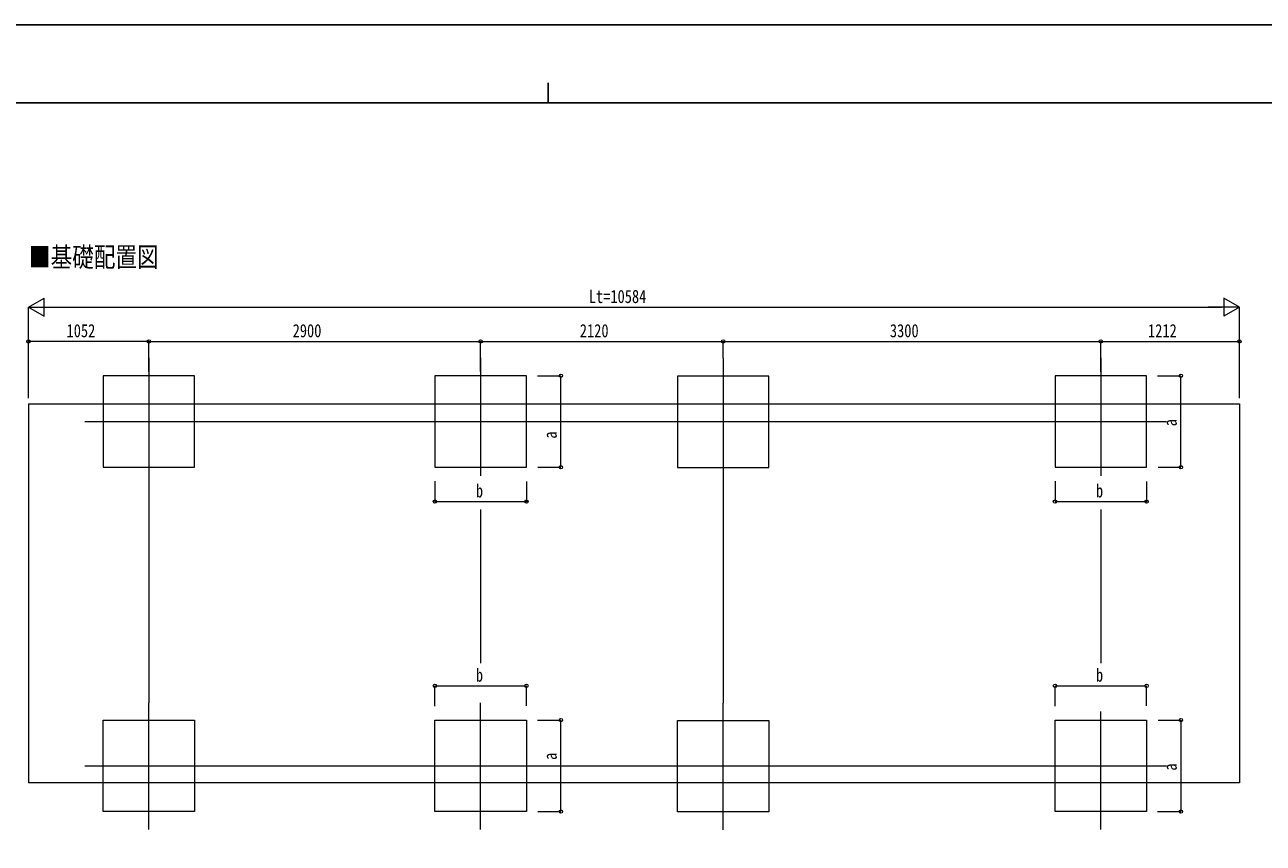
# Model space of a CAD drawing. Units: millimetres, scale not verified. Extents: x -14718 to 14718, y -10395 to 10395.
# Drawn here: x -4592 to 6233, y 3239 to 10395 of the extents above; entities that cross this region are included whole.
import ezdxf
from ezdxf.enums import TextEntityAlignment as Align

# ---------------------------------------------------------------- set-up
doc = ezdxf.new("R2010")
doc.units = ezdxf.units.MM
doc.header["$LTSCALE"] = 40
doc.layers.add('0-2_USER1', color=92, linetype='Continuous')
doc.layers.add('0-7_YKK_ZWAK', color=134, linetype='Continuous')
for name, color, linetype, lineweight in [('0-3_YKK_12', 40, 'Continuous', 18), ('0-5_YKK_A1', 120, 'Continuous', 18), ('0-6_YKK_D', 200, 'Continuous', 18)]:
    doc.layers.add(name, color=color, linetype=linetype, lineweight=lineweight)
doc.styles.add('ＭＳ ゴシック', font='')
doc.styles.get('ＭＳ ゴシック').set_extended_font_data('MS Gothic')

msp = doc.modelspace()

# ---------------------------------------------------------------- linework, layer by layer
at = {"layer": '0-3_YKK_12'}
for p, q in [((-3507.24, 7482.67), (-3507.24, 6376.02)), ((-607.24, 7482.67), (-607.24, 6451.02)), ((1512.76, 7479.74), (1512.76, 6373.08)), ((4812.75, 7482.67), (4812.75, 6451.02)), ((-4065.91, 6926.41), (5387, 6926.41)), ((-3507.24, 3359.24), (-3507.24, 4465.89)), ((-607.24, 3359.24), (-607.24, 4465.89)), ((1512.76, 3356.3), (1512.76, 4462.95)), ((4812.75, 3359.24), (4812.75, 4390.89)), ((-4065.91, 3915.5), (5387, 3915.5))]:
    msp.add_line(p, q, dxfattribs=at)
at = {"layer": '0-5_YKK_A1'}
for p, q in [((-4559.24, 7081.26), (6024.75, 7081.26)), ((-4559.24, 7081.26), (-4559.24, 3766.26)), ((6024.75, 7081.26), (6024.75, 3766.26)), ((6024.75, 3766.26), (-4559.24, 3766.26))]:
    msp.add_line(p, q, dxfattribs=at)
for points in [[(-3907.04, 6526.41), (-3107.04, 6526.41), (-3107.04, 7326.41), (-3907.04, 7326.41)], [(-1007.04, 6526.41), (-207.04, 6526.41), (-207.04, 7326.41), (-1007.04, 7326.41)], [(1112.96, 6523.48), (1912.96, 6523.48), (1912.96, 7323.48), (1112.96, 7323.48)], [(4412.95, 6526.41), (5212.95, 6526.41), (5212.95, 7326.41), (4412.95, 7326.41)], [(-3907.04, 4315.5), (-3107.04, 4315.5), (-3107.04, 3515.5), (-3907.04, 3515.5)], [(-1007.04, 4315.5), (-207.04, 4315.5), (-207.04, 3515.5), (-1007.04, 3515.5)], [(1112.96, 4312.56), (1912.96, 4312.56), (1912.96, 3512.56), (1112.96, 3512.56)], [(4412.95, 4315.5), (5212.95, 4315.5), (5212.95, 3515.5), (4412.95, 3515.5)]]:
    msp.add_lwpolyline(points, close=True, dxfattribs=at)
at = {"layer": '0-6_YKK_D'}
for p, q in [((-4559.24, 7926.41), (-4423.28, 8004.91)), ((-4559.24, 7131.26), (-4559.24, 7927.41)), ((-4559.24, 7926.41), (-4423.28, 7847.91)), ((-4559.24, 7926.41), (-4287.31, 7926.41)), ((-4423.28, 7847.91), (-4423.28, 8004.91)), ((-4402.24, 7926.41), (5867.75, 7926.41)), ((6024.75, 7926.41), (5752.82, 7926.41)), ((6024.75, 7926.41), (5888.79, 8004.91)), ((5888.79, 8004.91), (5888.79, 7847.91)), ((6024.75, 7926.41), (5888.79, 7847.91)), ((6024.75, 7131.26), (6024.75, 7927.41)), ((-4559.24, 7132.26), (-4559.24, 7627.41)), ((-3507.24, 7626.41), (-4559.24, 7626.41)), ((-3507.24, 7362.83), (-3507.24, 7627.41)), ((-3507.24, 7362.83), (-3507.24, 7627.41)), ((-3507.24, 7626.41), (-607.24, 7626.41)), ((-607.24, 7483.67), (-607.24, 7627.41)), ((-607.24, 7362.83), (-607.24, 7627.41)), ((-607.24, 7626.41), (1512.76, 7626.41)), ((1512.76, 7480.74), (1512.76, 7627.41)), ((1512.76, 7480.74), (1512.76, 7627.41)), ((1512.76, 7626.41), (4812.76, 7626.41)), ((4812.75, 7360.99), (4812.75, 7627.41)), ((4812.75, 7626.41), (6024.75, 7626.41)), ((4812.76, 7483.67), (4812.76, 7627.41)), ((6024.75, 7131.26), (6024.75, 7627.41)), ((-110.31, 7326.41), (94.96, 7326.41)), ((93.96, 6526.41), (93.96, 7326.41)), ((5308.68, 7326.41), (5513.95, 7326.41)), ((5512.95, 6526.41), (5512.95, 7326.41)), ((-106.22, 6526.41), (94.96, 6526.41)), ((5313.78, 6526.41), (5513.95, 6526.41)), ((-1007.04, 6404.32), (-1007.04, 6225.41)), ((-207.04, 6402.39), (-207.04, 6225.41)), ((4412.95, 6404.32), (4412.95, 6225.41)), ((5212.95, 6402.39), (5212.95, 6225.41)), ((-3507.24, 6375.52), (-3507.24, 4466.39)), ((1512.76, 6372.58), (1512.76, 4463.45)), ((-1007.04, 6226.41), (-207.04, 6226.41)), ((4412.95, 6226.41), (5212.95, 6226.41)), ((-607.24, 6157.78), (-607.24, 4813.66)), ((4812.75, 6157.78), (4812.75, 4813.66)), ((-1007.04, 4437.58), (-1007.04, 4616.5)), ((-1007.04, 4615.5), (-207.04, 4615.5)), ((-207.04, 4439.51), (-207.04, 4616.5)), ((4412.95, 4437.58), (4412.95, 4616.5)), ((4412.95, 4615.5), (5212.95, 4615.5)), ((5212.95, 4439.51), (5212.95, 4616.5)), ((-110.31, 4315.5), (94.96, 4315.5)), ((93.96, 3515.5), (93.96, 4315.5)), ((5313.78, 4315.5), (5513.95, 4315.5)), ((5512.95, 4315.5), (5512.95, 3515.5)), ((-106.22, 3515.5), (94.96, 3515.5)), ((5308.68, 3515.5), (5513.95, 3515.5))]:
    msp.add_line(p, q, dxfattribs=at)
for centre in [(-4559.24, 7626.41), (-3507.24, 7626.41), (-3507.24, 7626.41), (-607.24, 7626.41), (-607.24, 7626.41), (1512.76, 7626.41), (1512.76, 7626.41), (4812.75, 7626.41), (4812.76, 7626.41), (6024.75, 7626.41), (93.96, 7326.41), (5512.95, 7326.41), (93.96, 6526.41), (5512.95, 6526.41), (-1007.04, 6226.41), (-207.04, 6226.41), (4412.95, 6226.41), (5212.95, 6226.41), (-1007.04, 4615.5), (-207.04, 4615.5), (4412.95, 4615.5), (5212.95, 4615.5), (93.96, 4315.5), (5512.95, 4315.5), (93.96, 3515.5), (5512.95, 3515.5)]:
    msp.add_circle(centre, 14.88, dxfattribs=at)
at = {"layer": '0-7_YKK_ZWAK'}
for p, q in [((-17.43, 9887.5), (-17.43, 9712.5)), ((13632.57, 9712.5), (-13667.43, 9712.5))]:
    msp.add_line(p, q, dxfattribs=at)
msp.add_lwpolyline([(-14717.5, -10395), (14717.5, -10395), (14717.5, 10395), (-14717.5, 10395)], close=True, dxfattribs=at)

# ---------------------------------------------------------------- texts
at = {"layer": '0-2_USER1', "style": 'ＭＳ ゴシック', "width": 0.8}
msp.add_text('■基礎配置図', height=173, dxfattribs=at).set_placement((-4554.8, 8226.16), align=Align.BOTTOM_LEFT)
at = {"layer": '0-6_YKK_D', "style": 'ＭＳ ゴシック', "width": 0.8}
for s, p in [('Lt=10584', (337.96, 7927.41)), ('1052', (-4226.44, 7628.08)), ('2900', (-2250.44, 7628.08)), ('2120', (259.56, 7628.08)), ('3300', (2969.56, 7628.08)), ('1212', (5225.55, 7628.08)), ('b', (-649.04, 6228.08)), ('b', (4770.95, 6228.08)), ('b', (-649.04, 4617.16)), ('b', (4770.95, 4617.16))]:
    msp.add_text(s, height=115.5, dxfattribs=at).set_placement(p, align=Align.BOTTOM_LEFT)
for p in [(5511.29, 6884.41), (92.29, 6776.1), (92.29, 3966.99), (5511.29, 3873.5)]:
    msp.add_text('a', height=115.5, rotation=90, dxfattribs=at).set_placement(p, align=Align.BOTTOM_LEFT)

doc.saveas('drawing.dxf')
